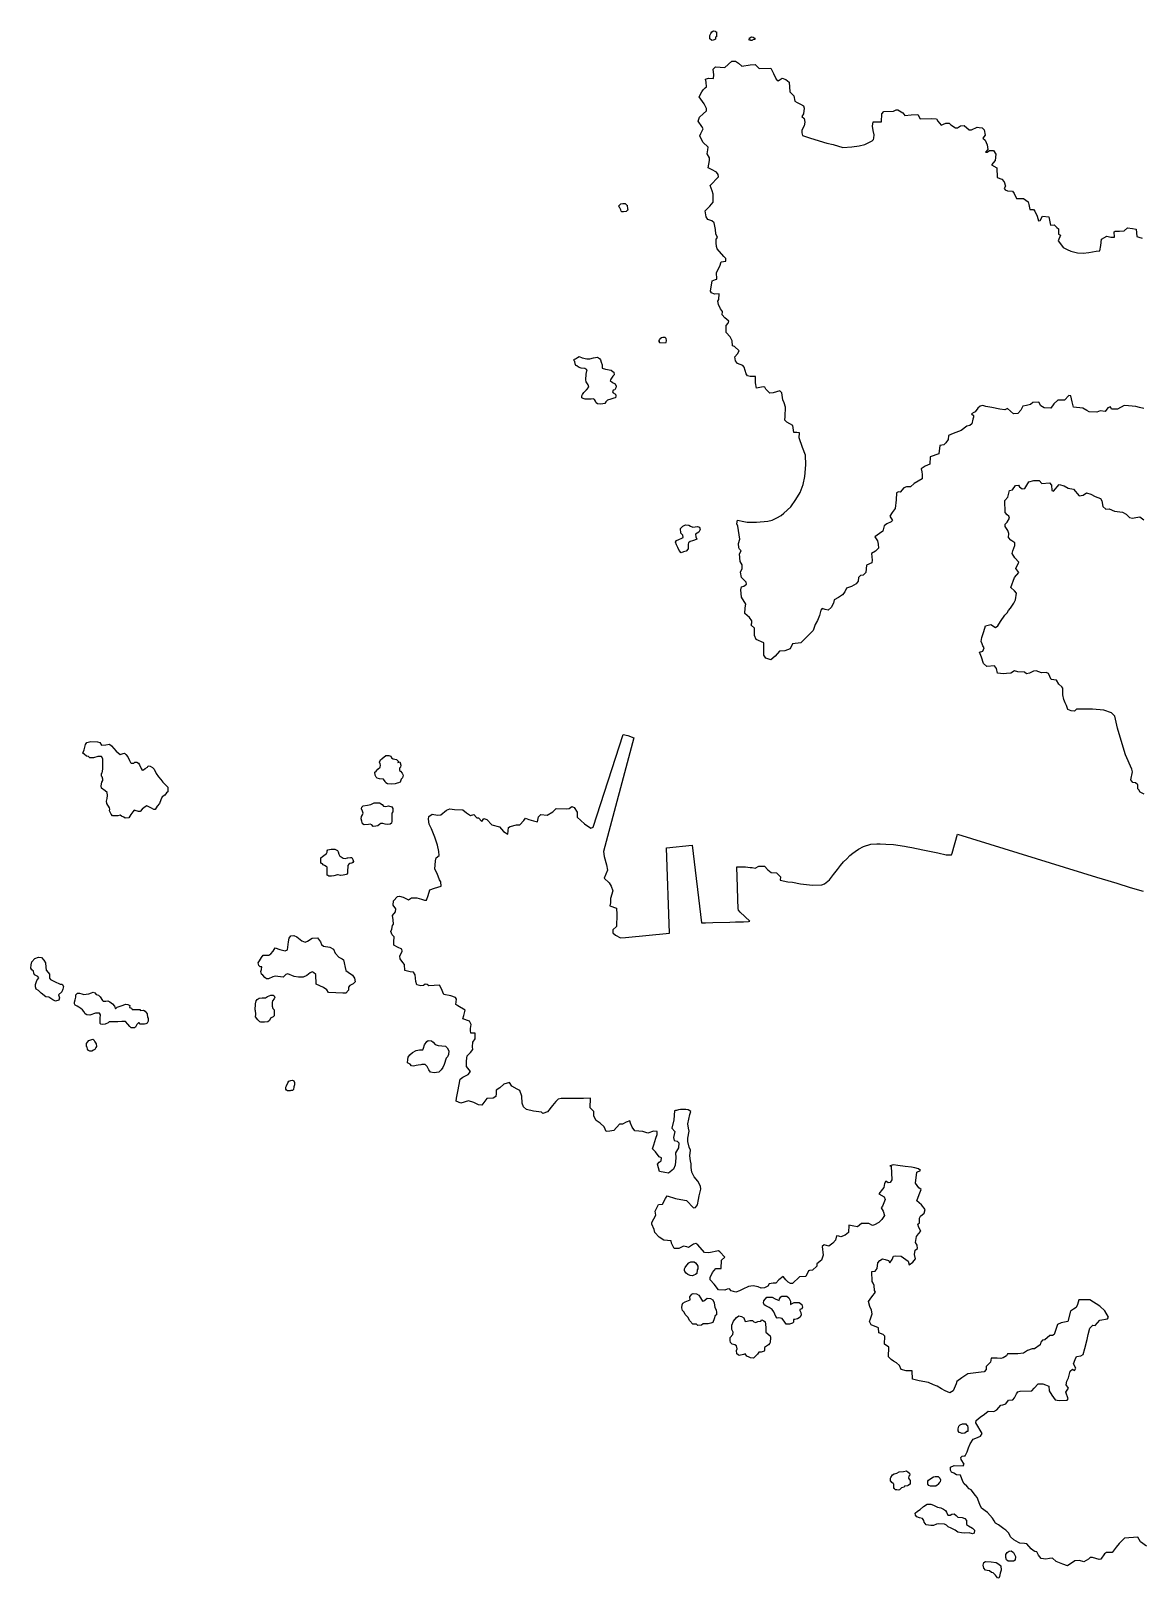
# Model space of a CAD drawing. Header units: inches. Extents: x -62624 to 51363, y -122611 to -15713.
# Drawn here: x -20757 to -19492, y -94849 to -93088 of the extents above; entities that cross this region are included whole.
import ezdxf

# ---------------------------------------------------------------- set-up
doc = ezdxf.new("R2010")
doc.units = ezdxf.units.IN
doc.header["$MEASUREMENT"] = 0

msp = doc.modelspace()

# ---------------------------------------------------------------- linework, layer by layer
for points in [[(-19984.5, -93094.5), (-19984.2, -93092.9), (-19983.3, -93090.4), (-19982.1, -93088.6), (-19980.2, -93087.7), (-19978.4, -93088), (-19977.4, -93088.8), (-19976.8, -93088.8), (-19976.9, -93094.3), (-19977.7, -93094.2), (-19978, -93095), (-19978, -93096.9), (-19979.3, -93097.9), (-19981.6, -93098.6), (-19982.6, -93098.1), (-19984.2, -93096.6), (-19984.5, -93094.5)], [(-19939.5, -93098), (-19939.4, -93095.6), (-19938.7, -93095.4), (-19936.9, -93094.4), (-19935, -93094.7), (-19933.9, -93095.6), (-19933.2, -93095.9), (-19933.2, -93097.3), (-19934.4, -93097.5), (-19936.1, -93098), (-19936.1, -93098.6), (-19938.1, -93098.7), (-19938.1, -93097.9), (-19939.5, -93098)], [(-19490.4, -93517.6), (-19495.1, -93516.4), (-19499.5, -93515.2), (-19507.7, -93514.3), (-19512.8, -93513.9), (-19520.2, -93518.2), (-19527.1, -93518.4), (-19528.2, -93515.7), (-19531.4, -93516.7), (-19534.4, -93520.9), (-19539.8, -93520), (-19543.7, -93521.7), (-19552.5, -93521.3), (-19555.2, -93519.7), (-19559.6, -93517.1), (-19570.2, -93515.8), (-19571.8, -93509.7), (-19573.2, -93503.2), (-19575.5, -93502.8), (-19580.5, -93507.9), (-19588.3, -93508.1), (-19592.6, -93512.2), (-19596.2, -93517), (-19603.9, -93516.6), (-19607.4, -93514.5), (-19609.7, -93510.4), (-19616.5, -93510.8), (-19619.2, -93513), (-19624, -93514.2), (-19628.1, -93514.8), (-19630.4, -93519.3), (-19633.8, -93523.1), (-19638.8, -93523.6), (-19645.6, -93517.5), (-19648.7, -93519), (-19654.2, -93518.1), (-19663.2, -93516.5), (-19670, -93515.3), (-19673.4, -93514.2), (-19676.7, -93514.8), (-19679.4, -93517.2), (-19682.2, -93521.3), (-19683.7, -93521.9), (-19686.4, -93523.4), (-19684.3, -93525.3), (-19684.2, -93527.3), (-19684.8, -93529.6), (-19686.1, -93534.9), (-19688.3, -93536.7), (-19691.9, -93537.7), (-19698.4, -93542.4), (-19707.5, -93545.9), (-19712.5, -93548.3), (-19713, -93552.7), (-19715.5, -93556.7), (-19717.8, -93558.8), (-19722.5, -93559.5), (-19723.7, -93569), (-19733.5, -93572.4), (-19734, -93581), (-19739.4, -93583.2), (-19743.8, -93586.2), (-19743.1, -93589.6), (-19742.8, -93592.7), (-19742.8, -93597.5), (-19751.6, -93602.9), (-19755.8, -93606.7), (-19760.4, -93606.8), (-19763.5, -93607.7), (-19767.8, -93612.9), (-19769.7, -93612.4), (-19772, -93613.5), (-19772.2, -93621.3), (-19773.2, -93631.5), (-19776.9, -93635.9), (-19779.6, -93639.9), (-19776.4, -93645.1), (-19777.8, -93646.5), (-19783, -93648.6), (-19785.8, -93650.9), (-19787.3, -93657.3), (-19791.3, -93659.7), (-19796.7, -93663.4), (-19793.3, -93668.2), (-19792.7, -93672.1), (-19792.2, -93676.5), (-19795.8, -93679.7), (-19800.4, -93682.6), (-19799.6, -93690.3), (-19799.9, -93693), (-19805.9, -93696), (-19806.6, -93704.2), (-19809.9, -93707.2), (-19813, -93707.6), (-19815, -93709.7), (-19815.4, -93714.1), (-19817.7, -93717.2), (-19823, -93720), (-19828.7, -93722.1), (-19830.6, -93726.2), (-19833.5, -93729.7), (-19837.8, -93732.7), (-19842.8, -93735.2), (-19843.4, -93739), (-19846.3, -93744.1), (-19849.6, -93747.2), (-19853, -93746.4), (-19856.3, -93745.3), (-19858, -93746.9), (-19859.6, -93753.2), (-19861.8, -93758.7), (-19864.3, -93763.2), (-19866.6, -93770.2), (-19880.6, -93784.4), (-19890.2, -93785.5), (-19893.1, -93791), (-19899.1, -93793.3), (-19904.9, -93793.9), (-19910, -93799.6), (-19915, -93803.7), (-19920.7, -93801.6), (-19922.8, -93798.2), (-19922.9, -93784.3), (-19931.8, -93780.3), (-19933.5, -93775.8), (-19933.5, -93767.6), (-19937.2, -93764.1), (-19936.6, -93761.4), (-19936.5, -93759.3), (-19939.4, -93755.5), (-19944.5, -93750.7), (-19944, -93744.3), (-19943.4, -93740.2), (-19948.2, -93732.2), (-19948.9, -93723.8), (-19948.4, -93720.3), (-19945.7, -93719.6), (-19942.7, -93717.5), (-19943.1, -93715.1), (-19948.3, -93710), (-19949.4, -93703.8), (-19947.5, -93699.7), (-19947.5, -93695.6), (-19949.8, -93691.6), (-19950.7, -93682.9), (-19948.8, -93679.4), (-19950.5, -93677.7), (-19951.3, -93676.1), (-19951.8, -93671.1), (-19950.4, -93666.4), (-19952.5, -93651.6), (-19953.5, -93648.8), (-19953, -93644.5), (-19945.6, -93646.3), (-19941.9, -93646.9), (-19931.3, -93646.8), (-19918.2, -93645.6), (-19913.5, -93644.5), (-19908.1, -93641.9), (-19903.2, -93639.3), (-19900.1, -93636.6), (-19892.2, -93629.3), (-19886.3, -93621.1), (-19881.6, -93613.1), (-19878.1, -93603.9), (-19876.2, -93594.8), (-19875, -93581.6), (-19875.6, -93570.6), (-19878.8, -93561.9), (-19882.5, -93550.9), (-19882.3, -93545.1), (-19885.5, -93544.9), (-19888.9, -93544.7), (-19890, -93536.9), (-19896.9, -93533), (-19898.9, -93530.9), (-19898.5, -93526.6), (-19898.3, -93515.8), (-19899.8, -93511.2), (-19901.2, -93507.6), (-19902.3, -93499.7), (-19904.8, -93497.2), (-19912.2, -93499.6), (-19915.9, -93500), (-19920.6, -93495.4), (-19921.6, -93493.1), (-19923.5, -93492.9), (-19931.3, -93494.5), (-19932.2, -93488.1), (-19932.5, -93480.9), (-19938.4, -93480.9), (-19941.5, -93480.1), (-19943.2, -93478), (-19945.4, -93470.3), (-19946.9, -93468.7), (-19950, -93467.4), (-19952.8, -93466.3), (-19955, -93463.3), (-19956.1, -93458.7), (-19952.8, -93455.1), (-19950.9, -93451.9), (-19956.4, -93447), (-19958.7, -93446), (-19958.9, -93440.4), (-19961.2, -93436), (-19965.6, -93431.1), (-19965.8, -93426.7), (-19965.6, -93423), (-19963.6, -93420.2), (-19962.6, -93418.1), (-19967.2, -93414.2), (-19970.3, -93410.7), (-19969.9, -93407.2), (-19972.1, -93404.2), (-19974.7, -93399.1), (-19975.1, -93395.3), (-19974.1, -93393.5), (-19973.6, -93387.1), (-19978.9, -93387.3), (-19982.6, -93385.7), (-19983.6, -93384), (-19981.6, -93372), (-19977.9, -93370.6), (-19976.3, -93370.3), (-19976.9, -93362.6), (-19972.9, -93355.3), (-19971.4, -93350.6), (-19966.2, -93349.8), (-19966, -93346.8), (-19968.3, -93344.4), (-19976.2, -93335.9), (-19976.9, -93333.1), (-19977.1, -93329), (-19977, -93324.6), (-19975.5, -93322.8), (-19977.5, -93318.6), (-19977.9, -93313.7), (-19979.4, -93306), (-19982.1, -93303.9), (-19986.5, -93302.2), (-19988.5, -93299.2), (-19989.6, -93292.3), (-19984.4, -93287.2), (-19980.4, -93282.6), (-19980.5, -93273.6), (-19981.6, -93269.8), (-19983.9, -93263.6), (-19974.7, -93253.6), (-19974.8, -93251), (-19976.9, -93248.3), (-19982.5, -93245.3), (-19986.3, -93243.5), (-19984.6, -93235.1), (-19984.6, -93232.1), (-19987.6, -93227.6), (-19986.7, -93222.9), (-19986.1, -93219.8), (-19992.5, -93214.2), (-19995.9, -93206.9), (-19994.5, -93204.4), (-19992.1, -93199), (-19993.5, -93196.6), (-19997.8, -93190.2), (-19996.3, -93185.8), (-19991.9, -93181.9), (-19988.1, -93178.6), (-19988.2, -93175.9), (-19990.9, -93170.8), (-19996.4, -93162.7), (-19993.6, -93157), (-19992, -93154.8), (-19989.7, -93152.6), (-19988.1, -93151.2), (-19988.7, -93146.1), (-19989.5, -93142.7), (-19985.9, -93141.6), (-19980.1, -93141.7), (-19979.9, -93137.6), (-19980.6, -93131.1), (-19978.1, -93128.7), (-19967.4, -93129.4), (-19959.4, -93122), (-19955, -93121.9), (-19951.9, -93124.4), (-19948.1, -93127.8), (-19938.6, -93126.2), (-19932.7, -93125.7), (-19928.1, -93130.5), (-19914.8, -93130.2), (-19911.8, -93136.3), (-19908.8, -93142.5), (-19906.4, -93144.4), (-19902.2, -93141.5), (-19897.8, -93143), (-19893.9, -93146.1), (-19893.3, -93157), (-19888.6, -93161.4), (-19887.7, -93167.6), (-19884.8, -93169.3), (-19881.1, -93171.1), (-19877.8, -93172.8), (-19877.1, -93175.7), (-19877.7, -93181.9), (-19879.7, -93185.1), (-19877.1, -93187.4), (-19876.2, -93191.6), (-19877.1, -93195.6), (-19879.7, -93200.6), (-19879.7, -93203.8), (-19878.7, -93206.6), (-19869.9, -93209.7), (-19851, -93215.5), (-19844.1, -93217), (-19833.1, -93220.3), (-19822.8, -93219.7), (-19814.5, -93218.4), (-19807.9, -93217.1), (-19799.7, -93212.8), (-19798, -93211.4), (-19797.7, -93209.9), (-19797.2, -93205.8), (-19798.5, -93201), (-19799.3, -93196.2), (-19798.4, -93191), (-19789.1, -93191.2), (-19788.6, -93181.9), (-19786.4, -93179.5), (-19775.4, -93179), (-19772.3, -93177.6), (-19770.2, -93177.6), (-19764.8, -93180.8), (-19762.2, -93183.9), (-19755.3, -93183), (-19747.6, -93182.7), (-19744.9, -93187.7), (-19731.9, -93187.4), (-19726.5, -93187.7), (-19724.8, -93190.4), (-19721.1, -93194.8), (-19715.5, -93192.6), (-19711.9, -93192.5), (-19709.9, -93194.5), (-19704.7, -93198.1), (-19702.3, -93198), (-19699, -93195.6), (-19695, -93195.4), (-19689.2, -93200.1), (-19686.3, -93200.4), (-19680, -93197.1), (-19677.9, -93197.5), (-19674.2, -93198.1), (-19672.1, -93200.1), (-19670.8, -93206.2), (-19673.6, -93209.9), (-19671, -93211.9), (-19668.7, -93217.4), (-19667.9, -93222.6), (-19670.5, -93225.6), (-19668.6, -93225.6), (-19666, -93223.9), (-19661.4, -93223.8), (-19658.9, -93228), (-19659.4, -93235.3), (-19663.6, -93240.2), (-19657.7, -93243.4), (-19657.3, -93254.5), (-19651.8, -93256.3), (-19649.3, -93259.6), (-19647.8, -93264.2), (-19649.4, -93266.9), (-19648.2, -93268.6), (-19645.4, -93269.6), (-19639.7, -93270), (-19637.9, -93272.7), (-19635.2, -93278.5), (-19627.3, -93278.6), (-19622, -93282.1), (-19621.2, -93285.2), (-19619.9, -93290.9), (-19615.8, -93291), (-19614.5, -93293), (-19611.7, -93298.4), (-19610.2, -93304), (-19608.4, -93303.6), (-19605.5, -93298.7), (-19598.4, -93299.2), (-19597.6, -93303), (-19596.4, -93308.9), (-19592.4, -93308.4), (-19589.2, -93311.5), (-19587.5, -93312.9), (-19587.3, -93319.2), (-19585.1, -93320.2), (-19587.6, -93326.5), (-19585.3, -93329.9), (-19582, -93334.1), (-19577.5, -93336.5), (-19573.2, -93338.4), (-19565.9, -93340.4), (-19559.3, -93340.6), (-19552.7, -93339.7), (-19544.5, -93338.5), (-19540.2, -93337.9), (-19539.3, -93331.8), (-19538.3, -93324.6), (-19532.2, -93321.3), (-19528, -93322.4), (-19523.8, -93322.5), (-19524.1, -93316.5), (-19522.9, -93315.5), (-19518, -93315.5), (-19512.7, -93315.3), (-19508.9, -93311.7), (-19503.2, -93312.4), (-19499, -93313.4), (-19498.4, -93321.6), (-19496.1, -93322.4), (-19492, -93323.4)], [(-20087.9, -93286.8), (-20087.2, -93285.9), (-20085.8, -93284.6), (-20083.4, -93284), (-20080.8, -93284.2), (-20079, -93285.9), (-20078.5, -93286.1), (-20078.3, -93290.4), (-20077.9, -93290.4), (-20078, -93292), (-20078.5, -93292.2), (-20079.8, -93293.2), (-20082.6, -93293.5), (-20084.5, -93293.5), (-20085.2, -93292.9), (-20085.9, -93291.4), (-20086.7, -93289.1), (-20087.3, -93288.4), (-20087.6, -93288.3), (-20087.9, -93286.8)], [(-20042, -93441.6), (-20041.9, -93439.3), (-20041.4, -93439.2), (-20041, -93437.8), (-20039.5, -93436.7), (-20037.9, -93436.3), (-20035.5, -93436.1), (-20034.6, -93437.5), (-20034, -93440.4), (-20034.3, -93442.1), (-20035, -93443), (-20041.5, -93442.9), (-20041.4, -93441.6), (-20042, -93441.6)], [(-20138.9, -93463.3), (-20138.7, -93461.5), (-20137.4, -93460.9), (-20134.9, -93459.4), (-20133.1, -93458.4), (-20129.8, -93459.7), (-20124.4, -93460.8), (-20121, -93461.1), (-20117, -93459.9), (-20112.4, -93459.2), (-20109.9, -93460.7), (-20108.8, -93462.1), (-20108, -93464.6), (-20106.9, -93467.7), (-20106.8, -93469.9), (-20106.8, -93471.6), (-20103.3, -93472.7), (-20096.7, -93473.7), (-20094.4, -93475.6), (-20093.5, -93476.3), (-20093.4, -93479), (-20094.7, -93480.7), (-20097, -93484.2), (-20097.9, -93485.7), (-20095.2, -93487.8), (-20092.3, -93489.5), (-20091.2, -93492.2), (-20091.4, -93494.1), (-20092.4, -93496.1), (-20094.5, -93496.6), (-20095.3, -93498.4), (-20094.6, -93499.8), (-20091.9, -93501.3), (-20091.4, -93503), (-20091.8, -93505.2), (-20093.8, -93505.9), (-20097, -93506.9), (-20101, -93508.1), (-20102.9, -93509.7), (-20104, -93511.6), (-20106.2, -93512.3), (-20108.7, -93512.5), (-20112.1, -93512.3), (-20113.8, -93511), (-20114.6, -93509.3), (-20115.7, -93507.2), (-20117.2, -93506.4), (-20119.6, -93506.7), (-20126.5, -93507), (-20128.7, -93506.2), (-20130.1, -93505.4), (-20130.1, -93503.2), (-20129.4, -93501.7), (-20127.7, -93499.2), (-20124.7, -93496.4), (-20122.3, -93493.3), (-20123, -93490.6), (-20125.2, -93487.1), (-20125.5, -93484.7), (-20125.2, -93478.4), (-20124.4, -93474.7), (-20124.2, -93473.5), (-20125.6, -93472.6), (-20126.7, -93472), (-20130.9, -93471.5), (-20134, -93470.4), (-20135.8, -93468.8), (-20137, -93468.5), (-20137.6, -93466.7), (-20138.2, -93464), (-20138.9, -93463.3)], [(-19490, -93956.5), (-19492.8, -93955), (-19494.3, -93954.1), (-19495.8, -93951.6), (-19497, -93950.4), (-19497.2, -93945.8), (-19499.6, -93943.5), (-19502.6, -93943.1), (-19505, -93940.1), (-19503.2, -93931), (-19504, -93928.1), (-19511.2, -93911.9), (-19517.1, -93891.6), (-19520.1, -93881.3), (-19523.3, -93867.9), (-19527, -93864.1), (-19535.8, -93860.9), (-19548.8, -93859.6), (-19567.1, -93859.9), (-19569.3, -93862), (-19572.8, -93861.5), (-19576.6, -93860.3), (-19578.3, -93855.5), (-19579.8, -93852.4), (-19581.5, -93848.7), (-19582.5, -93843.6), (-19582.4, -93836), (-19583.8, -93834.3), (-19587.2, -93831.1), (-19589.5, -93826.9), (-19595.9, -93825.9), (-19598.8, -93819.3), (-19601.6, -93818.1), (-19606.7, -93818.2), (-19612.8, -93816.2), (-19615.7, -93816.4), (-19620.6, -93818.8), (-19623.9, -93819.4), (-19626.1, -93817.6), (-19633.6, -93817.2), (-19637.5, -93816.2), (-19641.6, -93818.6), (-19646.7, -93819), (-19650.2, -93819.6), (-19656.8, -93818.6), (-19658, -93813.4), (-19660.1, -93810.6), (-19669, -93811), (-19672.9, -93807.7), (-19675, -93800.7), (-19677.4, -93794.9), (-19673.4, -93793.8), (-19671.9, -93790.1), (-19673.6, -93787.5), (-19674.3, -93785.3), (-19675.6, -93782.8), (-19674.8, -93778), (-19673.7, -93774.6), (-19672.3, -93771.2), (-19670.4, -93764.7), (-19664.5, -93763.4), (-19659.2, -93766.7), (-19656.4, -93764.7), (-19653.5, -93759.8), (-19648.5, -93752.8), (-19645.9, -93750.1), (-19644.2, -93747.5), (-19642, -93744.6), (-19638.1, -93739.1), (-19636.4, -93735.4), (-19635.4, -93727.8), (-19637.6, -93725), (-19641.5, -93721.1), (-19637.6, -93709.9), (-19632.7, -93704.2), (-19635.9, -93699.6), (-19632.6, -93692.5), (-19637.2, -93687.4), (-19640.1, -93682.6), (-19639.4, -93679.6), (-19637.1, -93673.4), (-19637.1, -93670.3), (-19641.6, -93667.4), (-19644.4, -93664.5), (-19643.8, -93659.7), (-19645, -93656.2), (-19648, -93651.8), (-19648.1, -93649.1), (-19645.7, -93646.7), (-19643.1, -93642.5), (-19644, -93640.1), (-19645.8, -93638.7), (-19648.2, -93635.9), (-19648.6, -93622.1), (-19645.1, -93618.5), (-19643.1, -93610.9), (-19639.9, -93610.2), (-19636.4, -93605.1), (-19632.8, -93604.7), (-19631.7, -93606.6), (-19628.9, -93609.1), (-19625.9, -93608.4), (-19621.2, -93600.9), (-19615.6, -93599.6), (-19609.3, -93599.3), (-19606.5, -93602.9), (-19597.6, -93602), (-19595.3, -93604.7), (-19595.1, -93610.7), (-19593.2, -93611.7), (-19586.6, -93604), (-19581, -93605.5), (-19576.4, -93608), (-19570.5, -93609.2), (-19563.7, -93616.8), (-19559.5, -93616), (-19555.6, -93613.3), (-19550.7, -93614.9), (-19545.5, -93617.7), (-19539.5, -93619.8), (-19538.2, -93622.4), (-19537.1, -93629), (-19533.7, -93632), (-19529.7, -93631.7), (-19523.6, -93634.4), (-19514.4, -93635.3), (-19510.3, -93637.9), (-19506.6, -93641.4), (-19503.3, -93642.4), (-19499.4, -93641.7), (-19494.7, -93640.9), (-19490.1, -93644.1)], [(-20023.3, -93669.8), (-20022.4, -93667.7), (-20019.5, -93666.5), (-20016.2, -93665.2), (-20014.8, -93664.2), (-20015.3, -93661.5), (-20017.4, -93659.4), (-20017.6, -93654.1), (-20015.1, -93651.4), (-20012.2, -93649.9), (-20008.2, -93650.1), (-20006.3, -93651.6), (-20003.9, -93652.7), (-19998.6, -93651.9), (-19996, -93652.7), (-19995.5, -93655.4), (-19997, -93658.1), (-20000.7, -93660.7), (-20000.3, -93663.6), (-19999.1, -93666.3), (-20001.7, -93667.4), (-20004.3, -93668.2), (-20006.7, -93669), (-20008.6, -93670.3), (-20009.1, -93671.9), (-20009.2, -93677.4), (-20011.4, -93679.9), (-20014.5, -93680.8), (-20016.9, -93681.6), (-20019.2, -93679.1), (-20020.7, -93675.7), (-20022.4, -93672.6), (-20023.3, -93669.8)], [(-19487.4, -94812.5), (-19493.9, -94807.6), (-19497.2, -94802.3), (-19512.1, -94803.6), (-19518.2, -94809.7), (-19521.9, -94813.9), (-19526.3, -94819.8), (-19532.7, -94819.8), (-19535, -94821.3), (-19539.2, -94827.2), (-19541.2, -94827.8), (-19548.6, -94825.5), (-19551.4, -94825.3), (-19553.4, -94827.4), (-19558.5, -94830.4), (-19563.5, -94829), (-19568.7, -94829.4), (-19577.2, -94834.8), (-19582.6, -94832.9), (-19590.2, -94829.9), (-19594.2, -94826.3), (-19597.6, -94826.7), (-19601.7, -94827.2), (-19607, -94826.8), (-19610.3, -94822.7), (-19612, -94819.1), (-19614.4, -94818.6), (-19616.1, -94817.4), (-19618.7, -94815.6), (-19623.3, -94810.1), (-19626.2, -94809.7), (-19631.4, -94809.1), (-19632.9, -94808.3), (-19638.2, -94805.2), (-19642, -94801.9), (-19644, -94797.7), (-19647.3, -94794.3), (-19649.7, -94792.9), (-19655.8, -94788.4), (-19659.3, -94786.5), (-19660.7, -94783.9), (-19662.5, -94780.6), (-19668.3, -94774.4), (-19675, -94769.3), (-19676.9, -94765), (-19680.2, -94757.1), (-19682, -94755), (-19686.9, -94748.4), (-19689.1, -94747.3), (-19691.6, -94744.2), (-19695, -94741.6), (-19696.5, -94738.9), (-19696.5, -94738.8), (-19699, -94731.6), (-19703.7, -94731.2), (-19706.5, -94729.6), (-19709.3, -94728.4), (-19710.4, -94726.2), (-19710.5, -94722.7), (-19706.1, -94720.8), (-19696.1, -94721.1), (-19694.9, -94719.4), (-19698.1, -94713.8), (-19698.7, -94711.6), (-19697, -94710.3), (-19695, -94709.6), (-19693.6, -94709.6), (-19691.4, -94705.1), (-19690, -94700.6), (-19688.1, -94696), (-19684.7, -94690.9), (-19681.7, -94689.8), (-19676.2, -94687.3), (-19674.4, -94684.3), (-19681.4, -94672), (-19681.1, -94669.6), (-19676.5, -94665.6), (-19671.7, -94662.4), (-19667.5, -94658.8), (-19661, -94659.1), (-19657.5, -94657.3), (-19652.9, -94651.9), (-19650.7, -94651.6), (-19647.2, -94650.4), (-19644.5, -94646.5), (-19639.4, -94646), (-19637.5, -94643.8), (-19635.4, -94639.3), (-19633.7, -94636.9), (-19631.2, -94636.2), (-19617.7, -94635.9), (-19615.2, -94632.7), (-19610.4, -94627.6), (-19605.2, -94627.9), (-19602.2, -94629), (-19598.4, -94630.6), (-19598.1, -94635.9), (-19595.1, -94640.8), (-19591.1, -94646), (-19586.8, -94646.6), (-19577.4, -94646.2), (-19576.5, -94644.7), (-19579.2, -94637.3), (-19576.1, -94632.7), (-19578.5, -94629), (-19578.1, -94624.6), (-19576.2, -94620.9), (-19574.2, -94613.5), (-19571.4, -94611.2), (-19569.3, -94612.6), (-19567.6, -94610), (-19570.4, -94605), (-19568.5, -94599.9), (-19566.8, -94596.8), (-19561.8, -94596), (-19559.4, -94594.4), (-19557.4, -94587.6), (-19554.8, -94577.4), (-19553.5, -94571.6), (-19551.7, -94564.5), (-19548.4, -94561), (-19545.8, -94561.2), (-19540.4, -94555.4), (-19531.6, -94553.6), (-19530.4, -94551.7), (-19534.7, -94544.8), (-19540.4, -94539.2), (-19551.6, -94532.3), (-19564.1, -94532.2), (-19565.9, -94537.6), (-19567.2, -94541), (-19570.2, -94542.6), (-19573.8, -94544.9), (-19576.9, -94556.9), (-19584.3, -94558.3), (-19588.5, -94560.2), (-19592.2, -94571.7), (-19594.1, -94572.8), (-19597.2, -94572.8), (-19603.1, -94577.6), (-19605.7, -94578.1), (-19607.5, -94580.2), (-19608.2, -94583.3), (-19614.9, -94587.9), (-19617.3, -94588.1), (-19622.8, -94590), (-19627.4, -94592.9), (-19633.8, -94593.8), (-19645.4, -94593.6), (-19646.8, -94595.8), (-19650.4, -94598.3), (-19652.9, -94598.8), (-19657.4, -94598.6), (-19664.1, -94598.4), (-19664.7, -94603), (-19669.8, -94608.2), (-19669.7, -94611.4), (-19672, -94614), (-19675.5, -94614.6), (-19684.5, -94615.8), (-19690.8, -94616.5), (-19697.4, -94620.8), (-19703.3, -94625.3), (-19704, -94627.6), (-19707.3, -94635.7), (-19711.1, -94638.2), (-19716.3, -94635.9), (-19720.7, -94633.3), (-19725.4, -94630.6), (-19729.6, -94628.9), (-19735.5, -94626.1), (-19745.9, -94624.2), (-19753.5, -94622.4), (-19754, -94613), (-19760.8, -94612.8), (-19766.6, -94611.6), (-19768.6, -94606.9), (-19771.8, -94603.7), (-19775.1, -94602), (-19778, -94600.2), (-19781, -94597.2), (-19780.7, -94585.9), (-19785.4, -94582.8), (-19785.2, -94573.5), (-19787.1, -94571.7), (-19792.1, -94569.9), (-19792.5, -94564.1), (-19800.8, -94560.5), (-19802.5, -94556.8), (-19801.5, -94553.7), (-19799.6, -94548), (-19800.2, -94544), (-19802.4, -94539.6), (-19803.6, -94534.1), (-19799.9, -94528.7), (-19795.8, -94523.6), (-19797, -94521.5), (-19797.4, -94515.9), (-19798.4, -94513.3), (-19799.7, -94511.3), (-19800.1, -94499.9), (-19796.3, -94499.4), (-19793.9, -94496.4), (-19793.2, -94489.9), (-19790.7, -94487.4), (-19787.9, -94485.6), (-19784.6, -94486.2), (-19780.8, -94487.4), (-19779.3, -94490), (-19776.9, -94486.1), (-19775.1, -94482.5), (-19772.8, -94481.9), (-19766.7, -94482.4), (-19758.5, -94488.1), (-19757.3, -94492.4), (-19753.2, -94489.1), (-19750.1, -94485.6), (-19751.3, -94480.6), (-19750.7, -94475.6), (-19748.1, -94473.7), (-19748.3, -94469.8), (-19750.2, -94467), (-19748.9, -94460.1), (-19746.9, -94457.2), (-19744.1, -94454), (-19746.4, -94449.7), (-19747.6, -94446), (-19745.5, -94444.6), (-19745.5, -94439), (-19744.4, -94436.8), (-19740.3, -94433.4), (-19739.2, -94429.5), (-19743.3, -94424.1), (-19748.6, -94419.3), (-19745.9, -94412.4), (-19743.7, -94406.5), (-19746.4, -94404.7), (-19750.2, -94399.5), (-19748.8, -94386.9), (-19744.5, -94384.8), (-19746.7, -94383.1), (-19750.8, -94382), (-19754.7, -94381.2), (-19762.1, -94380.3), (-19770.4, -94379.1), (-19775.4, -94378.5), (-19779.5, -94379.7), (-19777.8, -94380), (-19777.1, -94395.5), (-19779.1, -94398.6), (-19781.3, -94398.9), (-19783.9, -94397), (-19785.5, -94399.9), (-19786.3, -94404.4), (-19787.9, -94406.1), (-19792, -94411.4), (-19786, -94414.9), (-19784.6, -94418.1), (-19787.9, -94425.6), (-19789.5, -94427.6), (-19786.9, -94431.1), (-19785.4, -94436.2), (-19788.5, -94440.6), (-19792, -94444.1), (-19797, -94446.9), (-19799.1, -94447.7), (-19803.2, -94445.3), (-19811.6, -94445.3), (-19816.4, -94448.9), (-19820.4, -94448.2), (-19826.1, -94447.1), (-19826.4, -94455.5), (-19830.3, -94458.7), (-19835.3, -94460.4), (-19837.5, -94459.8), (-19840.2, -94459.2), (-19841.2, -94464.4), (-19844.3, -94467.5), (-19848.8, -94471), (-19851.7, -94470.2), (-19854.3, -94469.5), (-19856.6, -94471.5), (-19855.2, -94481.4), (-19857.2, -94486.9), (-19862.4, -94491.3), (-19862.5, -94493.8), (-19867.6, -94498.2), (-19870.8, -94498.6), (-19872.2, -94499.2), (-19874.9, -94505.6), (-19882.3, -94505.8), (-19890.1, -94513.4), (-19892.7, -94513.4), (-19895.1, -94512.2), (-19897.9, -94509.4), (-19900.8, -94505.5), (-19905.9, -94509.2), (-19909.1, -94513.2), (-19912.1, -94513.3), (-19916.9, -94514), (-19918.5, -94516.5), (-19922.2, -94518.6), (-19926, -94518.7), (-19929.5, -94517.3), (-19935.2, -94516.1), (-19940.2, -94516.8), (-19946.8, -94519.9), (-19950.6, -94521.8), (-19954.9, -94523.5), (-19960.1, -94521.8), (-19962, -94519.7), (-19964.5, -94519.9), (-19967.3, -94521.2), (-19974.6, -94520.9), (-19979.3, -94514.3), (-19984.1, -94509.4), (-19983.9, -94506.8), (-19981.3, -94501), (-19977.6, -94496.6), (-19971.6, -94496.5), (-19971, -94486.9), (-19967.3, -94483.5), (-19972.9, -94477.7), (-19974.6, -94476.4), (-19985.6, -94478.8), (-19990.5, -94478.1), (-19997.9, -94469.4), (-20000.5, -94468.1), (-20003, -94468.9), (-20008.6, -94472.5), (-20010.5, -94472), (-20014.2, -94470.9), (-20019.6, -94473.7), (-20024.9, -94473.7), (-20028.1, -94467.7), (-20028.5, -94465), (-20036.7, -94464.3), (-20041.9, -94460.8), (-20047.1, -94455.6), (-20047.9, -94452.1), (-20050.5, -94446.1), (-20050.3, -94444), (-20045.9, -94435.8), (-20046.7, -94431.3), (-20042.9, -94423.6), (-20038.1, -94423.3), (-20034.7, -94416.7), (-20032.9, -94413.9), (-20023.6, -94416.8), (-20017.3, -94418), (-20010.9, -94419.1), (-20002.9, -94427.5), (-20000.8, -94426.9), (-19998.3, -94424.1), (-19997.3, -94418.1), (-19996.7, -94413.8), (-19994.7, -94406.2), (-19995, -94402.9), (-19998.2, -94397.1), (-20002.3, -94392.1), (-20004.7, -94386.7), (-20005.8, -94381.5), (-20005.6, -94377.2), (-20006.3, -94373.8), (-20007.1, -94368.2), (-20006.5, -94361.9), (-20008, -94358.2), (-20009.6, -94351.8), (-20009.4, -94348.2), (-20007.8, -94340.1), (-20008.5, -94336.6), (-20009.5, -94331.9), (-20007.1, -94321.2), (-20006.2, -94317.7), (-20008.9, -94315.9), (-20011.6, -94315.5), (-20014.5, -94315.6), (-20017.7, -94315.4), (-20020.2, -94316), (-20022.4, -94316.5), (-20023.5, -94316.8), (-20024.5, -94317.1), (-20025.2, -94327.1), (-20027.8, -94336.7), (-20024.2, -94340.5), (-20025.8, -94347.5), (-20024.9, -94350.6), (-20021.7, -94351.4), (-20019.7, -94353.6), (-20020, -94359.3), (-20023.5, -94364.9), (-20023.1, -94370.4), (-20023.8, -94378.9), (-20025.6, -94383.5), (-20031.3, -94388.1), (-20035.5, -94387.2), (-20041.5, -94386.2), (-20043.8, -94377.9), (-20042.2, -94375.5), (-20039.8, -94374), (-20039.6, -94370.5), (-20042.1, -94369.5), (-20046.4, -94363.7), (-20049.8, -94360.4), (-20048, -94355.7), (-20045.9, -94348.2), (-20044.4, -94343.9), (-20044.3, -94340.5), (-20048.6, -94340.2), (-20054.9, -94342.6), (-20060.6, -94340.7), (-20069.6, -94339.9), (-20072.7, -94335.5), (-20074.7, -94331.2), (-20075.3, -94328.5), (-20079.7, -94329.9), (-20083.9, -94332.3), (-20087.4, -94332.1), (-20093.7, -94339.3), (-20098.4, -94340.2), (-20102.6, -94340.6), (-20104.6, -94335.2), (-20109.1, -94331), (-20113.9, -94327.9), (-20116.4, -94322.9), (-20116.3, -94317.9), (-20120.7, -94313.5), (-20120.4, -94302.4), (-20128.2, -94302.8), (-20151.2, -94303), (-20153.6, -94302.8), (-20156.9, -94303.7), (-20159.7, -94306.4), (-20163.7, -94310.9), (-20169.2, -94318), (-20174.5, -94320.1), (-20175.9, -94318.7), (-20185.1, -94317.4), (-20193.1, -94315.6), (-20196.6, -94312.4), (-20198, -94308.2), (-20198.6, -94300.2), (-20200.7, -94294), (-20203.6, -94292.4), (-20210, -94288.8), (-20212.5, -94284.9), (-20219, -94286.6), (-20223.6, -94290.9), (-20227.5, -94293.4), (-20227.6, -94297.1), (-20228, -94300.6), (-20230.9, -94302.5), (-20238.3, -94303), (-20244.1, -94310.6), (-20247.7, -94310.3), (-20252.9, -94307.5), (-20259.3, -94305.7), (-20267.8, -94308.2), (-20273.3, -94305.9), (-20272.9, -94302.7), (-20271.2, -94295.1), (-20268.8, -94281), (-20265.6, -94278.7), (-20259.6, -94275.8), (-20256.8, -94272.3), (-20261.4, -94266.7), (-20261.6, -94260), (-20260.8, -94254.4), (-20256.8, -94250.7), (-20254.4, -94247.3), (-20254.5, -94244.3), (-20254.2, -94238.7), (-20251.7, -94235), (-20251.7, -94228.6), (-20256.4, -94228.6), (-20256.9, -94225.7), (-20257, -94223.1), (-20256.2, -94218.9), (-20258.1, -94214.9), (-20265.5, -94212.1), (-20264.6, -94208.4), (-20262.8, -94202.3), (-20271.2, -94197.5), (-20273.6, -94195.9), (-20272.8, -94189.7), (-20274.1, -94187.8), (-20279.3, -94186), (-20287.1, -94184.7), (-20290.1, -94177.5), (-20292.3, -94173.8), (-20304.2, -94174.8), (-20306.1, -94173), (-20308.6, -94172.9), (-20310.5, -94174.5), (-20313.4, -94174.6), (-20318.1, -94173.4), (-20319.3, -94169.6), (-20319.9, -94162.1), (-20321.9, -94159.3), (-20325.6, -94158.6), (-20331.8, -94157.3), (-20332.1, -94150.4), (-20334.1, -94148.3), (-20336.8, -94144.1), (-20337.5, -94141.1), (-20334.6, -94135.4), (-20335.2, -94132.9), (-20340.1, -94130.5), (-20344.1, -94128.5), (-20344.3, -94124.8), (-20343.7, -94118.8), (-20346.2, -94116.6), (-20347.4, -94112.8), (-20346.5, -94110.1), (-20345.8, -94105.9), (-20344.4, -94104.4), (-20345.1, -94099.5), (-20345.5, -94094.7), (-20342.1, -94090.3), (-20341.7, -94087.2), (-20345, -94082.9), (-20344.7, -94077.9), (-20340, -94072.9), (-20337.8, -94072.8), (-20333.6, -94073.6), (-20327.5, -94076.7), (-20324.1, -94074.5), (-20317.9, -94074.5), (-20312.5, -94076), (-20309.1, -94077.1), (-20306.8, -94077.1), (-20304.9, -94071.9), (-20303.2, -94065.5), (-20297.8, -94063.7), (-20290.4, -94061.1), (-20290.5, -94056.2), (-20292.3, -94054.2), (-20294.9, -94047), (-20297.5, -94041.8), (-20296.8, -94032.4), (-20295.9, -94029.1), (-20292.7, -94026.4), (-20292.8, -94021.8), (-20294.5, -94014.6), (-20297.6, -94005.4), (-20301.2, -93996.1), (-20304.1, -93990.6), (-20304.8, -93984.9), (-20304.4, -93982.1), (-20300.7, -93979.1), (-20294.6, -93980.5), (-20290.5, -93980.1), (-20284.3, -93974.9), (-20280.5, -93973.3), (-20275.2, -93974), (-20265.5, -93974.5), (-20261.4, -93977.7), (-20257, -93980.7), (-20253.2, -93979.7), (-20249.9, -93983.1), (-20249.7, -93983.4), (-20247.9, -93983.5), (-20244, -93987.5), (-20241.8, -93984.4), (-20238.4, -93985.2), (-20232.4, -93991.3), (-20223.7, -93993.6), (-20219.3, -93999), (-20214.4, -94001.9), (-20213.6, -93994.6), (-20211.8, -93993.2), (-20204.4, -93991.3), (-20200.7, -93991.6), (-20196.2, -93986.4), (-20194.4, -93983.9), (-20190.3, -93985.2), (-20185.3, -93986.9), (-20180.5, -93988.1), (-20179.4, -93982.4), (-20176.8, -93979.5), (-20169.6, -93980.5), (-20163.2, -93976.5), (-20159.4, -93972.9), (-20147.4, -93973.2), (-20144.7, -93972.8), (-20141.5, -93970.6), (-20139, -93971.6), (-20135.3, -93976.9), (-20135.3, -93982.7), (-20126.9, -93990.1), (-20119.8, -93995.3), (-20117.1, -93994.1), (-20083.2, -93888.4), (-20077.9, -93889.7), (-20070.9, -93892.4), (-20105.6, -94021.9), (-20104.5, -94027.4), (-20102.1, -94036.9), (-20100.9, -94043.2), (-20104.8, -94052), (-20099, -94057.4), (-20096.9, -94061.1), (-20094.9, -94066.7), (-20097.6, -94075.3), (-20097.5, -94080.3), (-20098.2, -94083.8), (-20090.5, -94086.2), (-20090.4, -94093.5), (-20090.6, -94107.2), (-20095, -94110.8), (-20094.9, -94114.3), (-20091.7, -94116.9), (-20086.2, -94120.2), (-20080.3, -94119.8), (-20030.4, -94114.8), (-20033.8, -94017.6), (-20004.4, -94014.7), (-19994, -94102.9), (-19989.5, -94103), (-19980.8, -94102.6), (-19961.5, -94102.3), (-19955.1, -94101.7), (-19945.9, -94101.7), (-19940.4, -94101.6), (-19938.9, -94101.1), (-19949.7, -94090.7), (-19951.8, -94088.4), (-19952.2, -94086.8), (-19952.5, -94076.4), (-19952.8, -94062.4), (-19953.5, -94039.4), (-19948.8, -94039.1), (-19943.8, -94039.4), (-19938.6, -94039.9), (-19936.2, -94040), (-19932.8, -94040.6), (-19928.6, -94038.3), (-19922.1, -94038.5), (-19918.4, -94042.5), (-19914.5, -94045.7), (-19908.4, -94046.1), (-19904.1, -94050.5), (-19904.3, -94054.5), (-19895.4, -94056.2), (-19890.4, -94056.8), (-19881, -94058.5), (-19867.4, -94060.1), (-19856.9, -94059.9), (-19853.8, -94058.5), (-19848.2, -94054), (-19843.5, -94048), (-19839.1, -94042.4), (-19835.6, -94037.8), (-19832.3, -94033.7), (-19828.5, -94030.1), (-19824.8, -94026.5), (-19821.7, -94023.8), (-19818.8, -94021.8), (-19815.1, -94019.2), (-19809.5, -94016.1), (-19801, -94013.4), (-19794.4, -94012.9), (-19790.3, -94013), (-19783.9, -94013.3), (-19775.1, -94013.8), (-19762.8, -94015.7), (-19759, -94016.3), (-19754.5, -94017.4), (-19741.7, -94019.9), (-19736.2, -94021.2), (-19724.7, -94023.3), (-19715.4, -94025.6), (-19711.5, -94025.6), (-19709.1, -94025.6), (-19708.5, -94023.6), (-19702.3, -94002), (-19544.2, -94051), (-19537.7, -94052.9), (-19521.1, -94057.8), (-19506, -94062.8), (-19490.9, -94066.9)], [(-20698.4, -93909.8), (-20696.9, -93906.1), (-20695.1, -93900.1), (-20693.8, -93897.8), (-20689.2, -93896.6), (-20681.5, -93896.8), (-20678.8, -93897.7), (-20677.1, -93900.6), (-20672, -93900.2), (-20667.9, -93899.6), (-20665.5, -93901.4), (-20660.3, -93907.7), (-20655.7, -93911.2), (-20652.5, -93910.3), (-20650.7, -93909.8), (-20649.3, -93911.2), (-20647.2, -93914.2), (-20645.2, -93918.1), (-20643.8, -93920.3), (-20643.2, -93921.2), (-20640.1, -93921.3), (-20639, -93920.2), (-20636.8, -93920.1), (-20634.7, -93921.2), (-20633.7, -93923.1), (-20631.8, -93927.4), (-20630.6, -93929.2), (-20629.3, -93928.8), (-20627.2, -93927.4), (-20624.8, -93925.9), (-20623.7, -93924.3), (-20621.5, -93924.5), (-20619, -93926.2), (-20617.1, -93928), (-20614.8, -93932.8), (-20612.2, -93936.7), (-20609.3, -93939.9), (-20607.3, -93942.7), (-20601.5, -93948.4), (-20601.3, -93953.9), (-20603, -93955.1), (-20604.8, -93957.5), (-20607.8, -93959.7), (-20609.5, -93963.1), (-20610.9, -93967), (-20613.6, -93970.3), (-20615.8, -93973.8), (-20617.6, -93974), (-20619.9, -93972.5), (-20623, -93970.8), (-20625.5, -93969.9), (-20628.3, -93971.5), (-20630.6, -93973.6), (-20632.8, -93976.1), (-20634.9, -93976.2), (-20638.5, -93975.2), (-20639.7, -93974.8), (-20641.5, -93976.6), (-20643.7, -93979.7), (-20645.7, -93983.6), (-20650, -93983.8), (-20651.5, -93982.7), (-20654.4, -93981.5), (-20655.6, -93980.6), (-20658.5, -93981.2), (-20664.5, -93981.2), (-20666, -93979.1), (-20667.9, -93975.5), (-20667.5, -93973.7), (-20668, -93972), (-20670.8, -93967), (-20671.4, -93964.4), (-20670.7, -93961.3), (-20670.3, -93957.9), (-20670.4, -93954.6), (-20672.9, -93952.7), (-20677, -93949.7), (-20677.5, -93946.9), (-20676.8, -93943), (-20675.3, -93941), (-20675.3, -93939.4), (-20676.2, -93936.9), (-20677, -93935.9), (-20677.1, -93932.9), (-20676.4, -93932.3), (-20675.6, -93927.9), (-20675.4, -93916.4), (-20677.1, -93913.6), (-20681.1, -93913.6), (-20686, -93915), (-20690.4, -93915.2), (-20691.9, -93913.8), (-20694.2, -93913.4), (-20696.9, -93911.1), (-20698.4, -93909.8)], [(-20365.8, -93931.6), (-20364.2, -93930.2), (-20362.2, -93928.1), (-20359.9, -93925.6), (-20359.4, -93923.4), (-20359.9, -93922.1), (-20360.3, -93920.1), (-20359.5, -93917.6), (-20357.3, -93915.8), (-20353.4, -93912.4), (-20349.7, -93912.4), (-20347.7, -93913.2), (-20346.7, -93915.1), (-20345, -93916.2), (-20341.1, -93917.1), (-20339.4, -93918.8), (-20339.6, -93920.3), (-20337.3, -93919.8), (-20336.9, -93920.8), (-20336.3, -93923.5), (-20336.6, -93925.9), (-20337.8, -93926.8), (-20337.9, -93929.7), (-20336.4, -93930.5), (-20334.5, -93932.5), (-20333.5, -93934.7), (-20334.3, -93937.9), (-20335.7, -93939.5), (-20336.9, -93942.8), (-20339, -93943.6), (-20340.5, -93944.1), (-20342.8, -93944.6), (-20347.1, -93945), (-20351.2, -93944.7), (-20353.2, -93943.7), (-20354, -93942), (-20356.1, -93939.6), (-20360.6, -93939), (-20363.1, -93938.2), (-20364.3, -93937.1), (-20365.4, -93934.9), (-20365.8, -93931.6)], [(-20381.3, -93984.5), (-20381.1, -93981.9), (-20379.8, -93980.2), (-20379.2, -93978), (-20379.7, -93975.7), (-20380.8, -93973.3), (-20380.7, -93971.4), (-20379.1, -93969.8), (-20374, -93968.9), (-20370.4, -93968.4), (-20366.6, -93966.3), (-20360.4, -93966.5), (-20357.4, -93968.1), (-20356, -93970.3), (-20353.1, -93970.4), (-20350.3, -93969.7), (-20346.6, -93970.9), (-20345.4, -93972.7), (-20345.3, -93976.5), (-20346.4, -93978.1), (-20346.6, -93987.3), (-20346.9, -93989.7), (-20348.5, -93990.8), (-20351.1, -93990.9), (-20354, -93990.6), (-20356.7, -93989.9), (-20359, -93989.9), (-20360.1, -93990.7), (-20362.5, -93992.7), (-20364.5, -93993), (-20367.7, -93993.4), (-20369.3, -93991.6), (-20371.2, -93990.7), (-20372.9, -93990.9), (-20377.8, -93991.4), (-20379.7, -93990.2), (-20380.5, -93987.2), (-20381.3, -93984.5)], [(-20427.2, -94029.1), (-20425.3, -94027.6), (-20422.3, -94025.1), (-20420.8, -94024.2), (-20420.2, -94022.7), (-20420.2, -94021.2), (-20419.2, -94019.7), (-20415.7, -94019.2), (-20411.3, -94019.1), (-20409.9, -94019.7), (-20408.4, -94020.7), (-20407.4, -94022.1), (-20406.9, -94025), (-20405.8, -94027), (-20404.2, -94028), (-20401.7, -94029.4), (-20399.4, -94029.8), (-20397.1, -94029), (-20396.5, -94029), (-20393.4, -94028.5), (-20391.8, -94028.6), (-20391, -94030.7), (-20390.1, -94033.2), (-20391, -94034.3), (-20392, -94034.9), (-20394.1, -94035.4), (-20395.4, -94036.2), (-20396.5, -94037.8), (-20396.7, -94039.6), (-20396.8, -94043), (-20396.9, -94046.6), (-20397.9, -94047.9), (-20401.7, -94048.6), (-20404.9, -94049), (-20407.4, -94048.4), (-20408.4, -94048.5), (-20412.3, -94049.5), (-20415.3, -94049.9), (-20418, -94049.9), (-20419.4, -94049.2), (-20419.9, -94048.8), (-20420, -94039.5), (-20421.3, -94038.9), (-20423.2, -94037.7), (-20424.5, -94036.9), (-20425.2, -94035.8), (-20426.4, -94035.3), (-20427.1, -94034.3), (-20427.2, -94029.1)], [(-20498.5, -94148.4), (-20497.1, -94146.3), (-20495, -94142.4), (-20492.8, -94139.7), (-20486.6, -94139.7), (-20484.3, -94138.4), (-20481.7, -94135.3), (-20479.1, -94131.3), (-20473.8, -94133.4), (-20467.8, -94134.9), (-20465.4, -94133.6), (-20463.9, -94124.8), (-20463.4, -94120.4), (-20461.5, -94117.9), (-20457.9, -94117.3), (-20454.6, -94119), (-20448.9, -94123.4), (-20445.3, -94124.9), (-20442.6, -94124), (-20437.2, -94120.4), (-20431.1, -94120.2), (-20427.7, -94124.7), (-20426.7, -94127.6), (-20424.1, -94129.5), (-20417.2, -94130.8), (-20412.7, -94132.9), (-20410.8, -94137.7), (-20406.9, -94142.1), (-20403.1, -94143.8), (-20401.5, -94145.1), (-20398.7, -94157.1), (-20396.2, -94159.3), (-20391.2, -94162.5), (-20389, -94165.9), (-20388.3, -94170.1), (-20390.6, -94172.4), (-20394.2, -94174.3), (-20395.6, -94176.3), (-20395.8, -94179.7), (-20398.9, -94183.2), (-20402.3, -94183.1), (-20410.3, -94182.6), (-20418.5, -94182.2), (-20420.4, -94179.2), (-20424.4, -94176.5), (-20432.5, -94172.9), (-20433, -94161.8), (-20435.7, -94159.7), (-20437.3, -94158.6), (-20439.5, -94159.9), (-20443.1, -94163), (-20447.3, -94164.9), (-20452.7, -94164.9), (-20457.7, -94164), (-20464.7, -94160.9), (-20467.3, -94161.9), (-20470.2, -94164.9), (-20479.4, -94163.8), (-20481.8, -94164.6), (-20486.9, -94166.9), (-20489, -94166.7), (-20490.9, -94165.3), (-20493.3, -94162.7), (-20495, -94161.3), (-20495.4, -94158.3), (-20494.7, -94156), (-20494.3, -94153.1), (-20496.2, -94152.9), (-20497.8, -94151.4), (-20498.5, -94148.4)], [(-20757.3, -94154.4), (-20757.2, -94150.8), (-20756.2, -94147.3), (-20752.8, -94143.5), (-20748.9, -94142.1), (-20745.3, -94142.5), (-20742.5, -94145.5), (-20740.6, -94148.7), (-20740.4, -94153.6), (-20740, -94156.8), (-20737.7, -94159.4), (-20736.2, -94161.4), (-20736.2, -94165.9), (-20735.1, -94167.5), (-20730.4, -94169.9), (-20724, -94172.7), (-20721.8, -94172.9), (-20720.3, -94175.3), (-20720.9, -94178.6), (-20722.3, -94181.4), (-20726, -94184.9), (-20725, -94188.5), (-20725.5, -94190.9), (-20729.3, -94192.3), (-20732.4, -94190.7), (-20737.1, -94187.5), (-20740.2, -94187.1), (-20745.5, -94183.1), (-20748.6, -94179.9), (-20751.2, -94178.4), (-20752.3, -94176), (-20752, -94173), (-20750.5, -94168.7), (-20748.3, -94165.5), (-20749.6, -94163.9), (-20753.1, -94162.1), (-20754.1, -94160.3), (-20754.4, -94158.1), (-20756.2, -94156.6), (-20757.3, -94154.4)], [(-20707.8, -94195.3), (-20707.8, -94193.4), (-20706.8, -94190.6), (-20706.4, -94187.6), (-20706.1, -94184.8), (-20704.3, -94183.2), (-20701.9, -94182.9), (-20699.5, -94183.9), (-20697.1, -94184.7), (-20694.5, -94184.3), (-20691.6, -94183.7), (-20688.4, -94182.8), (-20686.5, -94181.8), (-20684.4, -94182.6), (-20683, -94184.6), (-20680.5, -94185.4), (-20678.4, -94187.3), (-20675.9, -94191.4), (-20675.1, -94192.3), (-20672, -94192.3), (-20669.6, -94191.8), (-20667.5, -94192.9), (-20664.5, -94195.2), (-20662.1, -94198), (-20660.9, -94200.7), (-20659, -94199.1), (-20654.5, -94197.3), (-20649.4, -94195.4), (-20647.2, -94196.1), (-20644.9, -94196.9), (-20645.1, -94199.3), (-20643, -94200.1), (-20642.1, -94201.5), (-20633.2, -94201.8), (-20632.7, -94202.7), (-20629.2, -94202.3), (-20627.4, -94203.6), (-20625, -94206.6), (-20624.5, -94210.6), (-20623.7, -94211), (-20623.7, -94212.7), (-20623.7, -94214.9), (-20624.9, -94217.3), (-20626.5, -94218), (-20627.9, -94218.4), (-20630.8, -94218.5), (-20633, -94218.2), (-20634.2, -94216.9), (-20634.8, -94216.9), (-20636.6, -94218.9), (-20638.3, -94221.8), (-20639.3, -94222.7), (-20643.3, -94222.7), (-20644.6, -94221.1), (-20647, -94218.3), (-20649.6, -94215.4), (-20653.9, -94215.3), (-20658.4, -94215.7), (-20664.7, -94215.8), (-20668.1, -94215.5), (-20669.5, -94216.9), (-20672.7, -94218.3), (-20675.3, -94218.8), (-20677.8, -94218.3), (-20678.6, -94217.5), (-20678.5, -94211.6), (-20678, -94207.9), (-20679.3, -94205.9), (-20681.7, -94205.7), (-20683.8, -94205.8), (-20690.4, -94208.1), (-20693.7, -94207.8), (-20695.7, -94206.7), (-20697.2, -94203.9), (-20698.5, -94202.2), (-20700.5, -94200.6), (-20702.7, -94199), (-20704.7, -94197.8), (-20706.8, -94196.6), (-20707.8, -94195.3)], [(-20502.1, -94202.3), (-20501.8, -94195.2), (-20501, -94191.9), (-20499.7, -94190.4), (-20497.5, -94188.7), (-20494.2, -94188.4), (-20490.4, -94188.4), (-20488, -94186.7), (-20484.2, -94185.2), (-20481.7, -94185.4), (-20480.3, -94186), (-20479.6, -94187.5), (-20480.5, -94189.4), (-20482.3, -94191.9), (-20482.7, -94193.6), (-20482.7, -94197.8), (-20481.9, -94200.4), (-20480.4, -94202.2), (-20480.5, -94209), (-20481.4, -94210.1), (-20484.6, -94211.6), (-20485.8, -94214.2), (-20487.5, -94215.5), (-20491.5, -94216.2), (-20495.5, -94215.9), (-20496.6, -94215.6), (-20498.9, -94213.5), (-20501.5, -94210.1), (-20501.3, -94207.4), (-20501.5, -94202.5), (-20502.1, -94202.3)], [(-20693.9, -94243.8), (-20693.9, -94240.2), (-20693.1, -94239), (-20691.6, -94237), (-20689, -94236.1), (-20686.8, -94235.5), (-20685.9, -94236.1), (-20684.7, -94238.5), (-20683.1, -94240.6), (-20682.8, -94243.9), (-20683.6, -94244.8), (-20684.6, -94247.2), (-20686.2, -94248), (-20688, -94249), (-20690.4, -94249.2), (-20691.9, -94248.5), (-20692.9, -94246.8), (-20693.2, -94244.5), (-20693.9, -94243.8)], [(-20328.5, -94262.2), (-20328.4, -94258.4), (-20327.7, -94255.9), (-20326, -94253.2), (-20323, -94250.6), (-20318.7, -94248.2), (-20314.8, -94247.6), (-20311, -94247.6), (-20310.5, -94245.6), (-20309.2, -94241.8), (-20306.7, -94238.2), (-20305, -94236.9), (-20301.3, -94237.2), (-20299.3, -94238.8), (-20297.1, -94241.3), (-20293.6, -94242.6), (-20285.4, -94243.3), (-20283.4, -94245.4), (-20281.7, -94248.8), (-20282, -94252.9), (-20283.2, -94255.5), (-20284.4, -94257.2), (-20287, -94264.1), (-20288.4, -94267.6), (-20290.3, -94270.4), (-20292.8, -94272.8), (-20298.3, -94273.7), (-20302.5, -94272.9), (-20304.3, -94270.5), (-20306.4, -94266.7), (-20308.3, -94264.4), (-20312.1, -94264.1), (-20313.5, -94264.5), (-20316.3, -94265.1), (-20318.8, -94265.5), (-20321.9, -94266.1), (-20324.2, -94265.9), (-20325.7, -94263.9), (-20327.7, -94262.6), (-20328.5, -94262.2)], [(-20467.1, -94292.5), (-20467.1, -94290.1), (-20466.4, -94288.7), (-20464.9, -94285.2), (-20463.7, -94283.4), (-20461.6, -94282.3), (-20459.5, -94282.2), (-20458, -94282.9), (-20457.2, -94284.7), (-20457.2, -94287.4), (-20458.1, -94289.7), (-20458.5, -94292.6), (-20459.5, -94294), (-20461.5, -94293.8), (-20462.1, -94294.4), (-20465.3, -94294.4), (-20466.2, -94293.4), (-20467.1, -94292.5)], [(-20013.4, -94498.6), (-20013.4, -94496.8), (-20012.5, -94495.4), (-20010.4, -94492.7), (-20008.2, -94490), (-20005.9, -94489), (-20002.2, -94489), (-20000.7, -94489.9), (-19999, -94491.8), (-19998, -94494), (-19998.1, -94496.7), (-19998.7, -94498.1), (-19999.3, -94502.1), (-20000.6, -94503.4), (-20002.7, -94503.9), (-20004.2, -94504.7), (-20006.8, -94504.6), (-20009.3, -94503.2), (-20011.3, -94501.9), (-20012.9, -94499.9), (-20013.4, -94498.6)], [(-20016.1, -94541.2), (-20015.9, -94538), (-20015.2, -94535.8), (-20012.3, -94534.3), (-20006.9, -94532.2), (-20007.2, -94528.6), (-20005, -94525.8), (-20003.3, -94525), (-19999.5, -94525.4), (-19996.9, -94526.9), (-19995, -94529.7), (-19992.9, -94533.7), (-19991.2, -94533.3), (-19989.8, -94532.3), (-19987.3, -94530.4), (-19983.7, -94530.6), (-19980.9, -94532.1), (-19979.6, -94535.5), (-19978.6, -94540.9), (-19977.1, -94543.5), (-19976.8, -94546.5), (-19976.8, -94549.2), (-19978.4, -94550.1), (-19979.4, -94553.7), (-19981.1, -94558.1), (-19983.1, -94558.8), (-19986.2, -94559.6), (-19992, -94559.6), (-19993.9, -94561), (-19998.2, -94561.4), (-19999.4, -94560), (-20003.6, -94559.8), (-20007.2, -94556.2), (-20009.5, -94552), (-20012.5, -94548.7), (-20013.7, -94546.1), (-20015.4, -94544.2), (-20016.1, -94541.2)], [(-19923.3, -94535.6), (-19922.8, -94533.4), (-19919.4, -94529.2), (-19913.6, -94529), (-19910.1, -94530.9), (-19905.6, -94532.9), (-19905, -94530.9), (-19903.7, -94528.7), (-19902.4, -94527.9), (-19896.8, -94527.9), (-19894.3, -94529.8), (-19892.7, -94533.5), (-19892.7, -94537.5), (-19889.8, -94536), (-19888.2, -94535), (-19882.8, -94535.2), (-19879.8, -94537.4), (-19878.7, -94540.4), (-19879.7, -94542.4), (-19882, -94543.1), (-19882, -94544.4), (-19880.7, -94546.5), (-19880.5, -94549.3), (-19881.6, -94551.8), (-19884.7, -94553.9), (-19887.6, -94554.7), (-19889.1, -94554.7), (-19889.1, -94557.4), (-19890.2, -94558.6), (-19893.8, -94559.9), (-19897.3, -94559.9), (-19899, -94557.4), (-19902.2, -94553.3), (-19905.9, -94552.8), (-19907.7, -94553), (-19909.3, -94551), (-19911.7, -94546), (-19913.5, -94543.2), (-19917, -94541), (-19920.6, -94539.1), (-19922.5, -94537.8), (-19923.3, -94535.6)], [(-19961.4, -94578.4), (-19961.3, -94575.1), (-19958.1, -94571.8), (-19957.8, -94569), (-19959.2, -94566), (-19959.2, -94560.9), (-19957.6, -94556.3), (-19953.9, -94552.1), (-19951.4, -94550.3), (-19948.2, -94551), (-19945.6, -94552.8), (-19944.1, -94557), (-19941.7, -94556.3), (-19939, -94555.8), (-19935.8, -94555.8), (-19934.2, -94557.2), (-19932.1, -94558), (-19929.9, -94556.9), (-19926.3, -94556.6), (-19925.3, -94555), (-19922.8, -94555.9), (-19921.4, -94557.3), (-19921, -94559.7), (-19920.5, -94564.1), (-19920.5, -94567.6), (-19920.5, -94569), (-19915.6, -94573.1), (-19915.2, -94575.2), (-19915.7, -94580.6), (-19916.2, -94581.4), (-19917.5, -94583.4), (-19922, -94586.6), (-19922, -94589.8), (-19922.7, -94590.6), (-19926.1, -94591.7), (-19928.5, -94591.9), (-19930.1, -94594), (-19932.4, -94596.4), (-19934.6, -94598.4), (-19937.9, -94598.3), (-19939.5, -94597.3), (-19942.1, -94596.1), (-19944.1, -94593.8), (-19946, -94594.3), (-19950.8, -94595.5), (-19952.3, -94594.8), (-19953.5, -94593.6), (-19953.9, -94589.7), (-19953.2, -94588.1), (-19954.2, -94584.6), (-19955.8, -94583.2), (-19958.8, -94582.7), (-19960.8, -94580.9), (-19961.4, -94578.4)], [(-19701.8, -94681.4), (-19701.7, -94679), (-19700.7, -94676.1), (-19699.3, -94674.6), (-19696.6, -94673.5), (-19693.1, -94673.2), (-19692.1, -94674.6), (-19690.9, -94675.2), (-19690.5, -94677.9), (-19690.5, -94681.9), (-19691.6, -94682.2), (-19694.1, -94683.8), (-19697, -94684.5), (-19698.8, -94683.6), (-19700.5, -94683.1), (-19701.8, -94681.4)], [(-19778.7, -94735), (-19778.3, -94734.3), (-19776.3, -94731.5), (-19774.5, -94730.3), (-19771.4, -94729.5), (-19768.9, -94728.1), (-19763.7, -94727.4), (-19760.4, -94727), (-19758.5, -94728.2), (-19757.1, -94729.5), (-19756.8, -94731.6), (-19757.9, -94732.9), (-19758.1, -94735), (-19757.3, -94736.4), (-19756.3, -94738), (-19756.2, -94741.9), (-19757, -94742.3), (-19758.6, -94743.4), (-19759.5, -94743.8), (-19762.6, -94744.4), (-19763.3, -94745.3), (-19766.3, -94746.2), (-19768.5, -94748.3), (-19770, -94749), (-19771.4, -94748.5), (-19773.4, -94748.4), (-19774.1, -94746.9), (-19774.9, -94746.8), (-19775, -94741.9), (-19775.5, -94741.2), (-19777.1, -94740), (-19778.1, -94739), (-19778.5, -94738.6), (-19778.7, -94735)], [(-19736.2, -94742.1), (-19736.2, -94738.4), (-19735.5, -94737.6), (-19733.8, -94736.3), (-19729.9, -94733.8), (-19728, -94733.3), (-19724.6, -94733.4), (-19723.7, -94734), (-19722.4, -94735.1), (-19721.9, -94737.1), (-19722.3, -94739.2), (-19723.3, -94740.6), (-19724.7, -94742.4), (-19725.7, -94743.1), (-19727.2, -94744.1), (-19730, -94744.2), (-19733.2, -94744.4), (-19735.2, -94743.4), (-19736.2, -94742.1)], [(-19750.5, -94775.1), (-19748, -94772.9), (-19744.9, -94770.9), (-19741.3, -94767.6), (-19736.8, -94764.6), (-19732.8, -94764.7), (-19729.8, -94765.9), (-19725.3, -94768.3), (-19721.5, -94769.1), (-19718.5, -94770.4), (-19716.2, -94771.8), (-19715.1, -94773.7), (-19713.3, -94777.2), (-19710.7, -94777.2), (-19709, -94776), (-19706.1, -94775.9), (-19704, -94777.7), (-19701.9, -94779.4), (-19697.2, -94780), (-19694.2, -94781.1), (-19692.2, -94783.2), (-19692, -94787.8), (-19689.7, -94789.4), (-19685.3, -94792.1), (-19683.2, -94794.3), (-19683.5, -94797.8), (-19685.5, -94798.4), (-19689.1, -94797.5), (-19694.2, -94797.8), (-19697.8, -94797.5), (-19702.1, -94796.6), (-19705, -94794.3), (-19709.7, -94792.2), (-19712.9, -94790.7), (-19715.1, -94788.5), (-19717.1, -94787.6), (-19724.5, -94787.3), (-19726.3, -94787.6), (-19729.7, -94789.2), (-19732.9, -94789), (-19738, -94788.3), (-19739.2, -94786.8), (-19740.5, -94785.1), (-19740.9, -94783.2), (-19742.4, -94781), (-19745.7, -94780.3), (-19748.7, -94779.3), (-19750.4, -94777.2), (-19750.5, -94775.1)], [(-19647.5, -94822), (-19645.7, -94819.8), (-19643.5, -94818.1), (-19641.3, -94817.9), (-19638.7, -94819.6), (-19637.4, -94821.9), (-19636.5, -94824.5), (-19636.8, -94828.5), (-19638.8, -94829.6), (-19642, -94829.8), (-19644.7, -94829.6), (-19646.5, -94828.3), (-19647.4, -94825.6), (-19647.5, -94822)], [(-19673.1, -94834.3), (-19672.3, -94831.2), (-19670.6, -94829.9), (-19664.1, -94830.3), (-19658.3, -94831.3), (-19655.2, -94833), (-19653.2, -94835.1), (-19652.7, -94839.8), (-19653.8, -94843.2), (-19654.4, -94847), (-19655.4, -94848.9), (-19656.8, -94848.5), (-19659.1, -94845.7), (-19661.7, -94843), (-19663.8, -94842.6), (-19666.1, -94840.5), (-19668.6, -94840.3), (-19670.6, -94840), (-19672.6, -94837.5), (-19673.1, -94834.3)]]:
    msp.add_lwpolyline(points)

doc.saveas('drawing.dxf')
